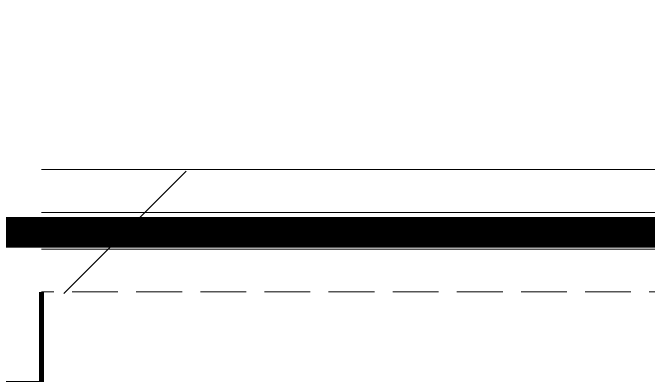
# Model space of a CAD drawing. Extents: x 3443499 to 7125205, y -1700016 to -264854.
# Drawn here: x 3648962 to 3650002, y -907007 to -906413 of the extents above; entities that cross this region are included whole.
import ezdxf

# ---------------------------------------------------------------- set-up
doc = ezdxf.new("R2010")
doc.units = 0
doc.header["$LTSCALE"] = 1000
doc.header["$MEASUREMENT"] = 0
doc.linetypes.add('CENTER2', pattern=[1.125, 0.75, -0.125, 0.125, -0.125])
doc.linetypes.add('DASH', pattern=[0.35, 0.25, -0.1])
doc.layers.get('0').update_dxf_attribs({"linetype": 'CONTINUOUS'})
for name, color, linetype in [('!校对', 2, 'CONTINUOUS'), ('SHTLN', 4, 'CONTINUOUS'), ('WIRE-接地', 2, 'CONTINUOUS')]:
    doc.layers.add(name, color=color, linetype=linetype)
doc.layers.add('平面-栏杆', color=56, linetype='CONTINUOUS', lineweight=15)
doc.layers.add('平面-看线', color=252, linetype='CONTINUOUS', lineweight=15)

# ---------------------------------------------------------------- blocks, each defined once
blk = doc.blocks.new('$TelecSys$00000008')
blk.add_line((0.4, 0.4), (-0.4, -0.4))
blk = doc.blocks.new('A$C74FB3979')
at = {"color": 252, "const_width": 8}
blk.add_lwpolyline([(45199.8, -343.4), (45199.8, -493.4), (44899.8, -493.4), (44899.8, -343.4)], dxfattribs=at)
at = {"layer": '平面-栏杆', "color": 252}
for p, q in [((51099.8, -213.4), (45199.8, -213.4)), ((51099.8, -273.4), (45199.8, -273.4))]:
    blk.add_line(p, q, dxfattribs=at)
at = {"layer": '平面-看线', "color": 252}
blk.add_line((51099.8, -143.4), (45199.8, -143.4), dxfattribs=at)
at = {"layer": '平面-看线', "color": 252, "linetype": 'DASH', "ltscale": 0.3}
blk.add_line((51099.8, -343.4), (45199.8, -343.4), dxfattribs=at)

msp = doc.modelspace()

# ---------------------------------------------------------------- linework, layer by layer
at = {"layer": 'WIRE-接地', "color": 2, "linetype": 'CENTER2', "const_width": 50}
msp.add_lwpolyline([(3648809.5, -906772.6), (3655106.8, -906772.6), (3655106.8, -904970.8), (3655912.7, -904970.8), (3655912.7, -905571.8), (3658608.6, -905571.8), (3658608.6, -897565.5), (3648818.1, -897565.5)], dxfattribs=at)

# ---------------------------------------------------------------- block references
at = {"layer": '!校对'}
msp.add_blockref('A$C74FB3979', (3603809.3, -906526.7), dxfattribs=at)
at = {"layer": 'SHTLN', "color": 2, "xscale": 250, "yscale": 250, "zscale": 250}
msp.add_blockref('$TelecSys$00000008', (3649145.6, -906772.6), dxfattribs=at)

doc.saveas('drawing.dxf')
